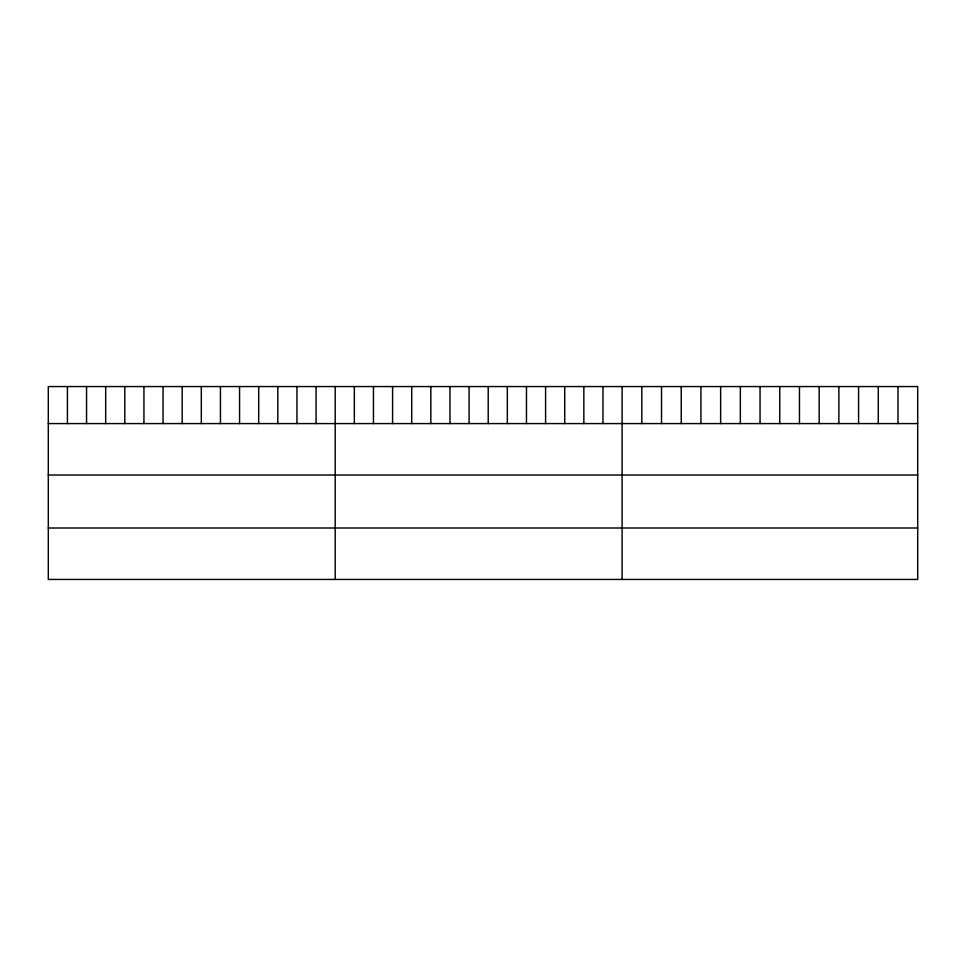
<?xml version="1.0" encoding="UTF-8"?>
<svg xmlns="http://www.w3.org/2000/svg" width="966" height="966" viewBox="0 0 966 966"><rect width="100%" height="100%" fill="white"/><g stroke="black" fill="none" stroke-linecap="round" stroke-linejoin="round"><path stroke-width="1.45" d="M917.7 423.579L917.7 579.443L48.3 579.443L48.3 386.557L917.7 386.557L917.7 423.579L48.3 423.579M48.3 475.018L917.7 475.018M48.3 528.004L917.7 528.004M897.994 386.557L897.994 423.579M878.287 386.557L878.287 423.579M858.581 386.557L858.581 423.579M838.874 386.557L838.874 423.579M819.168 386.557L819.168 423.579M799.462 386.557L799.462 423.579M779.755 386.557L779.755 423.579M760.049 386.557L760.049 423.579M740.342 386.557L740.342 423.579M720.636 386.557L720.636 423.579M700.93 386.557L700.93 423.579M681.223 386.557L681.223 423.579M661.517 386.557L661.517 423.579M641.81 386.557L641.81 423.579M622.104 386.557L622.104 579.443M602.977 386.557L602.977 423.579M583.85 386.557L583.85 423.579M564.724 386.557L564.724 423.579M545.597 386.557L545.597 423.579M526.47 386.557L526.47 423.579M507.343 386.557L507.343 423.579M488.216 386.557L488.216 423.579M469.09 386.557L469.09 423.579M449.963 386.557L449.963 423.579M430.836 386.557L430.836 423.579M411.709 386.557L411.709 423.579M392.582 386.557L392.582 423.579M373.456 386.557L373.456 423.579M354.329 386.557L354.329 423.579M335.202 386.557L335.202 579.443M316.075 386.557L316.075 423.579M296.948 386.557L296.948 423.579M277.822 386.557L277.822 423.579M258.695 386.557L258.695 423.579M239.568 386.557L239.568 423.579M220.441 386.557L220.441 423.579M201.314 386.557L201.314 423.579M182.188 386.557L182.188 423.579M163.061 386.557L163.061 423.579M143.934 386.557L143.934 423.579M124.807 386.557L124.807 423.579M105.68 386.557L105.68 423.579M86.554 386.557L86.554 423.579M67.427 386.557L67.427 423.579"/></g></svg>
